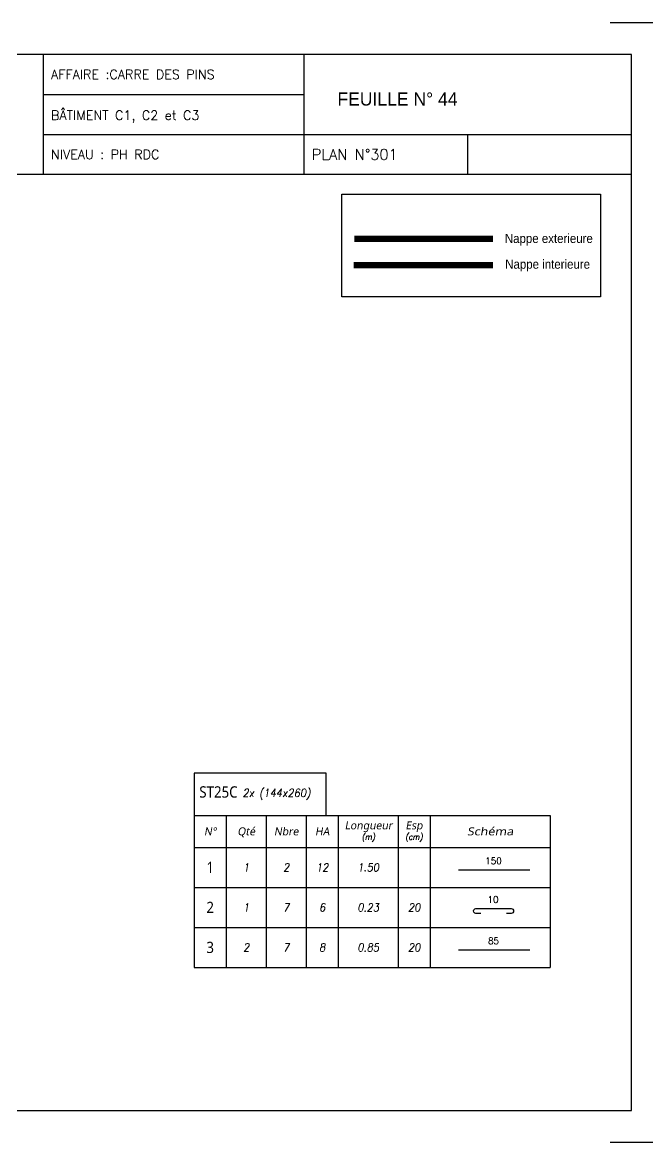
# Model space of a CAD drawing. Header units: metres. Extents: x -5618 to 118954, y -306 to 4637.
# Drawn here: x 34812 to 35203, y 894 to 1594 of the extents above; entities that cross this region are included whole.
import ezdxf
from ezdxf.enums import TextEntityAlignment as Align

# ---------------------------------------------------------------- set-up
doc = ezdxf.new("R2010")
doc.units = ezdxf.units.M
doc.linetypes.add('CACHE', pattern=[9.524999999999999, 6.35, -3.175])
for name, color, linetype in [('GO-CARTOUCHE', 7, 'Continuous'), ('GO-FER-HA', 140, 'Continuous'), ('GO-TEXTE-FER', 3, 'Continuous'), ('STR_TS', 22, 'Continuous')]:
    doc.layers.add(name, color=color, linetype=linetype)
doc.styles.add('schéma', font='simplex.shx')
doc.styles.add('Tableau', font='romans.shx', dxfattribs={"width": 0.9, "oblique": 10})
doc.styles.add('Tableau2', font='trebuc.TTF', dxfattribs={"width": 0.9, "oblique": 10})
doc.styles.add('TEXTEBA', font='ARIAL.TTF')

# ---------------------------------------------------------------- blocks, each defined once
blk = doc.blocks.new('Barre libre')
at = {"layer": 'GO-TEXTE-FER'}
for p, q in [((0, 0), (0, -1)), ((0, 0), (8.900000000000002, 0)), ((0.8000000000000007, 0), (0.8000000000000007, -1)), ((1.800000000000001, 0), (1.800000000000001, -1)), ((2.800000000000001, 0), (2.800000000000001, -1)), ((3.600000000000001, 0), (3.600000000000001, -1)), ((5.100000000000001, 0), (5.100000000000001, -1)), ((5.900000000000002, 0), (5.900000000000002, -1)), ((8.900000000000002, 0), (8.900000000000002, -1)), ((0, -1), (8.900000000000002, -1))]:
    blk.add_line(p, q, dxfattribs=at)
at = {"layer": 'GO-TEXTE-FER', "color": 1}
blk.add_line((6.602571662135945, -0.562752053263365), (8.393530367494153, -0.562752053263365), dxfattribs=at)
at = {"layer": 'GO-TEXTE-FER', "color": 1, "style": 'Tableau'}
blk.add_attdef('Longueur', text='', height=0.16, dxfattribs=at).set_placement((7.481415956780632, -0.3359449369562739), align=Align.MIDDLE_CENTER)
at = {"layer": 'GO-TEXTE-FER', "style": 'Tableau2', "width": 0.9}
blk.add_attdef('NUMERO', text='', height=0.28, dxfattribs=at).set_placement((0.4000000000000021, -0.5), align=Align.MIDDLE_CENTER)
at = {"layer": 'GO-TEXTE-FER', "style": 'Tableau', "oblique": 10, "width": 0.9}
for tag, p in [('QUANTITE', (1.300000000000001, -0.5)), ('NOMBRE', (2.300000000000001, -0.5)), ('NUANCE', (3.200000000000003, -0.5)), ('LONGUEUR', (4.350000000000001, -0.5)), ('ESPACEMENTS', (5.5, -0.5))]:
    blk.add_attdef(tag, text='', height=0.2, dxfattribs=at).set_placement(p, align=Align.MIDDLE_CENTER)
blk = doc.blocks.new('Désignation')
at = {"layer": 'GO-TEXTE-FER'}
for p, q in [((0, 0.7999999999999998), (8.900000000000002, 0.7999999999999998)), ((0, 0.7999999999999998), (0, 0)), ((0.8000000000000007, 0.7999999999999998), (0.8000000000000007, 0)), ((1.800000000000001, 0.7999999999999998), (1.800000000000001, 0)), ((2.800000000000001, 0.7999999999999998), (2.800000000000001, 0)), ((3.600000000000001, 0.7999999999999998), (3.600000000000001, 0)), ((5.100000000000001, 0.7999999999999998), (5.100000000000001, 0)), ((5.900000000000002, 0.7999999999999998), (5.900000000000002, 0)), ((8.900000000000002, 0.7999999999999998), (8.900000000000002, 0)), ((0, 0), (8.900000000000002, 0))]:
    blk.add_line(p, q, dxfattribs=at)
at = {"layer": 'GO-TEXTE-FER', "style": 'Tableau2', "oblique": 10}
for s, p in [('Longueur', (4.356051620639308, 0.5496028384462006)), ('Esp', (5.494334133658599, 0.5496028384462006)), ('N°', (0.4000000000000004, 0.3999999999999995)), ('Qté', (1.300000000000001, 0.3999999999999995)), ('Nbre', (2.300000000000001, 0.3999999999999995)), ('HA', (3.200000000000001, 0.3999999999999995))]:
    blk.add_text(s, height=0.2, dxfattribs=at).set_placement(p, align=Align.MIDDLE_CENTER)
at = {"layer": 'GO-TEXTE-FER', "color": 7, "style": 'Tableau', "oblique": 10, "width": 0.9}
for s, p in [('(m)', (4.356051620639308, 0.2654942762949544)), ('(cm)', (5.494334133658599, 0.2654942762949544))]:
    blk.add_text(s, height=0.15, dxfattribs=at).set_placement(p, align=Align.MIDDLE_CENTER)
at = {"layer": 'GO-TEXTE-FER', "style": 'Tableau2', "oblique": 10, "width": 1.2}
blk.add_text('Schéma', height=0.2, dxfattribs=at).set_placement((7.400000000000002, 0.3999999999999995), align=Align.MIDDLE_CENTER)
blk = doc.blocks.new('Epingle')
at = {"layer": 'GO-TEXTE-FER'}
for p, q in [((0, 0), (0, -1)), ((0, 0), (8.900000000000002, 0)), ((0.8000000000000007, 0), (0.8000000000000007, -1)), ((1.800000000000001, 0), (1.800000000000001, -1)), ((2.800000000000001, 0), (2.800000000000001, -1)), ((3.600000000000001, 0), (3.600000000000001, -1)), ((5.100000000000001, 0), (5.100000000000001, -1)), ((5.900000000000002, 0), (5.900000000000002, -1)), ((8.900000000000002, 0), (8.900000000000002, -1)), ((0, -1), (8.900000000000002, -1))]:
    blk.add_line(p, q, dxfattribs=at)
at = {"layer": 'GO-TEXTE-FER', "color": 1}
blk.add_lwpolyline([(7.162024682070724, -0.6500456031182402), (7.042024682075381, -0.6500456031182402, -1.000000000024277), (7.042024682075381, -0.5300456031228968), (7.922024682058217, -0.5300456031228968, -0.9999999999028927), (7.922024682058217, -0.6500456031182402), (7.802024682062866, -0.6500456031182402)], format="xyb", dxfattribs=at)
at = {"layer": 'GO-TEXTE-FER', "color": 1, "style": 'Tableau'}
blk.add_attdef('Longueur', text='', height=0.16, dxfattribs=at).set_placement((7.468958519916535, -0.303324706934113), align=Align.MIDDLE_CENTER)
at = {"layer": 'GO-TEXTE-FER', "style": 'Tableau2', "width": 0.9}
blk.add_attdef('NUMERO', text='', height=0.28, dxfattribs=at).set_placement((0.4000000000000021, -0.5), align=Align.MIDDLE_CENTER)
at = {"layer": 'GO-TEXTE-FER', "style": 'Tableau', "oblique": 10, "width": 0.9}
for tag, p in [('QUANTITE', (1.300000000000001, -0.5)), ('NOMBRE', (2.300000000000001, -0.5)), ('NUANCE', (3.200000000000003, -0.5)), ('LONGUEUR', (4.350000000000001, -0.5)), ('ESPACEMENTS', (5.5, -0.5))]:
    blk.add_attdef(tag, text='', height=0.2, dxfattribs=at).set_placement(p, align=Align.MIDDLE_CENTER)

msp = doc.modelspace()

# ---------------------------------------------------------------- linework, layer by layer
for p, q in [((34824.9599778053, 1573.712024445221), (34824.9599778053, 1498.770781202282)), ((34987.92993513076, 1573.739450405625), (34987.92993513076, 1498.770781202282)), ((34824.95997780553, 1548.714524444932), (34987.929935131, 1548.714524444932)), ((34824.95997780553, 1523.717024444992), (34987.929935131, 1523.717024444992)), ((34987.92993513076, 1523.744450405514), (35192.78218605929, 1523.744450405514)), ((35090.26643429627, 1523.744450405514), (35090.26643429627, 1498.770781202282))]:
    msp.add_line(p, q)
for points in [[(35179.45018605958, 1593.710024444776), (35212.78018605943, 1593.71002441544), (35212.78018605943, 1560.380024415249)], [(35192.78218605929, 1498.770781202282), (34242.87718605949, 1498.770781202282)], [(35212.78018605943, 927.1100244153464), (35212.78018605943, 893.7800244451906), (35179.45018605958, 893.7800244451906)]]:
    msp.add_lwpolyline(points)
msp.add_lwpolyline([(34242.87718605949, 1573.712024445221), (34242.87718605949, 913.7780244450956), (35192.78218605929, 913.7780244450956), (35192.78218605929, 1573.712024445221)], close=True)
at = {"layer": 'GO-TEXTE-FER'}
msp.add_lwpolyline([(34919.45228116425, 1098.245208601339), (35001.95228116425, 1098.245208601339), (35001.95228116425, 1124.677196564367), (34919.45228116425, 1124.677196564367)], close=True, dxfattribs=at)
at = {"layer": 'STR_TS', "color": 7}
msp.add_lwpolyline([(35011.7129410035, 1486.445730273484), (35173.25667852257, 1486.445730273484), (35173.25667852257, 1422.160350701324), (35011.7129410035, 1422.160350701324)], close=True, dxfattribs=at)
at = {"layer": 'STR_TS', "linetype": 'CACHE', "ltscale": 2, "const_width": 4}
msp.add_lwpolyline([(35106.13290310078, 1458.451324364585), (35019.57502198869, 1458.451324364585)], dxfattribs=at)
at = {"layer": 'STR_TS', "const_width": 4}
msp.add_lwpolyline([(35106.13290310078, 1441.996368096392), (35019.01354592745, 1441.996368096392)], dxfattribs=at)

# ---------------------------------------------------------------- block references
at = {"layer": 'GO-FER-HA', "xscale": 25, "yscale": 25, "zscale": 25}
msp.add_blockref('Désignation', (34919.45228116425, 1078.245208601339), dxfattribs=at)
at = {"layer": 'GO-TEXTE-FER', "xscale": 25, "yscale": 25, "zscale": 25}
for name, p, values in [('Barre libre', (34919.45228116425, 1078.245208601339), {'NUMERO': '1', 'QUANTITE': '1', 'NOMBRE': '2', 'NUANCE': '12', 'Longueur': '150', 'LONGUEUR': '1.50'}), ('Epingle', (34919.45228116425, 1053.245208601339), {'NUMERO': '2', 'QUANTITE': '1', 'NOMBRE': '7', 'NUANCE': '6', 'Longueur': '10', 'LONGUEUR': '0.23', 'ESPACEMENTS': '20'}), ('Barre libre', (34919.45228116424, 1028.245208601339), {'NUMERO': '3', 'QUANTITE': '2', 'NOMBRE': '7', 'NUANCE': '8', 'Longueur': '85', 'LONGUEUR': '0.85', 'ESPACEMENTS': '20'})]:
    msp.add_blockref(name, p, dxfattribs=at).add_auto_attribs(values)

# ---------------------------------------------------------------- texts
at = {"style": 'schéma'}
for s, height, p in [('AFFAIRE :CARRE DES PINS', 5.832750000000001, (34829.95947780569, 1558.296899445046)), ('BÂTIMENT C1, C2 et C3', 5.832750000000001, (34829.95947780592, 1532.743899415404)), ('NIVEAU : PH RDC', 5.832750000000001, (34829.95947780545, 1508.301899474853)), ('PLAN N°301', 6.665999999999999, (34992.92943513115, 1507.885274415411))]:
    msp.add_text(s, height=height, dxfattribs=at).set_placement(p)
at = {"linetype": 'ByBlock', "lineweight": -3, "ltscale": 4.5}
msp.add_text('FEUILLE N° 44', height=8.2, dxfattribs=at).set_placement((35008.92993513076, 1541.744450405514))
at = {"layer": 'GO-CARTOUCHE', "color": 2, "style": 'TEXTEBA', "width": 0.9}
for s, p in [('Nappe exterieure', (35141.07057303678, 1455.897458991665)), ('Nappe interieure', (35140.30215183467, 1439.806685332489))]:
    msp.add_text(s, height=5.702400000000001, dxfattribs=at).set_placement(p, align=Align.CENTER)
at = {"layer": 'GO-TEXTE-FER', "style": 'Tableau', "oblique": 10, "width": 0.9}
msp.add_text('2x (144x260)', height=5.056179772500054, dxfattribs=at).set_placement((34949.63221390238, 1109.734904920439))
at = {"layer": 'GO-TEXTE-FER', "style": 'Tableau2', "width": 0.9}
msp.add_attdef('ST25C', text='1', height=7.078651681500075, dxfattribs=at).set_placement((34934.59094203726, 1112.87700695353), align=Align.MIDDLE_CENTER)

doc.saveas('drawing.dxf')
